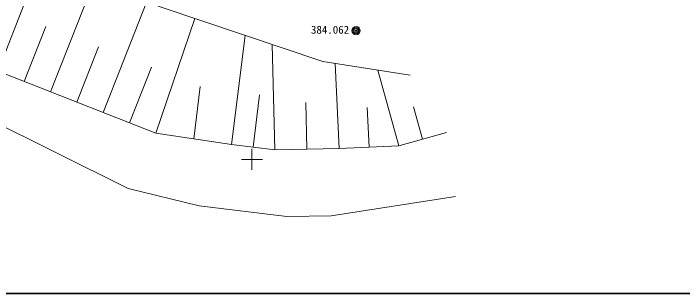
# Model space of a CAD drawing. Units: millimetres, scale not verified. Extents: x -77100 to 77100, y -52400 to 52400.
# Drawn here: x -768 to 39058, y -52400 to -35714 of the extents above; entities that cross this region are included whole.
import ezdxf
from ezdxf.enums import TextEntityAlignment as Align

# ---------------------------------------------------------------- set-up
doc = ezdxf.new("R2010")
doc.units = ezdxf.units.MM
doc.header["$LTSCALE"] = 200
doc.header["$PDMODE"] = 32
doc.header["$PDSIZE"] = 100
for name, color, linetype, lineweight in [('0-0_D-BGD', 7, 'Continuous', 13), ('0-1_D-BGD-HTXT', 251, 'Continuous', 13), ('0-4_D-BMK-SRVR(トンボ)', 3, 'Continuous', 13), ('0-6_D-TTL', 2, 'Continuous', 35)]:
    doc.layers.add(name, color=color, linetype=linetype, lineweight=lineweight)
doc.styles.add('ＭＳ ゴシック', font='')
doc.styles.get('ＭＳ ゴシック').set_extended_font_data('MS Gothic')

msp = doc.modelspace()

# ---------------------------------------------------------------- linework, layer by layer
at = {"layer": '0-0_D-BGD'}
for p, q in [((-1696.3, -39163.7), (877.2, -32605.5)), ((1439.6, -40394.2), (4024.3, -33807.5)), ((4575.6, -41624.8), (7171.5, -35009.5)), ((10023.5, -36010.8), (7711.6, -42855.4)), ((-128.3, -39779), (1161.2, -36492.7)), ((12210.7, -43526.8), (13020.5, -37023.1)), ((3007.6, -41009.5), (4302.8, -37709)), ((14786.8, -43847.6), (14638.9, -37569.8)), ((6143.6, -42240.1), (7449.8, -38911.4)), ((18616, -43757.3), (18388, -38698.6)), ((22174.5, -43597), (20928.1, -39090.6)), ((9961.1, -43191.1), (10349.6, -40071.1)), ((13498.8, -43687.2), (13887.2, -40567.2)), ((16701.4, -43802.4), (16635.7, -41012.3)), ((20395.3, -43677.1), (20289.3, -41326.4)), ((23587.9, -43206), (23052.7, -41270.9))]:
    msp.add_line(p, q, dxfattribs=at)
for points in [[(22842.7, -39386), (17638.3, -38582.9), (8032.8, -35338.5), (-1219.3, -31804.8)], [(7711.6, -42855.4), (-4832.3, -37933.1), (-6549, -37014.8), (-8736.7, -35242.1), (-9957.4, -34182), (-10118.1, -33957.1)], [(-6704.6, -39787.8), (6066, -46133), (10296.1, -47175.5), (15498.5, -47807), (18134.9, -47766.9), (25552, -46609.2)], [(7711.6, -42855.4), (12210.7, -43526.8), (14786.8, -43847.6), (18616, -43757.3), (22174.5, -43597), (25001.3, -42815.1)]]:
    msp.add_lwpolyline(points, dxfattribs=at)
for centre, radius, start, end in [((-91260, 83163.8), 135091.2, 293.26879, 312.83329), ((-91117.1, 83023.9), 135091.2, 293.26879, 312.83329), ((-83102.1, 72253.1), 125060.4, 292.41205, 313.56821), ((-82994.9, 72148.2), 125060.4, 292.41205, 313.56821)]:
    msp.add_arc(centre, radius, start, end, dxfattribs=at)
at = {"layer": '0-1_D-BGD-HTXT', "color": 7}
for radius in [250, 187.5, 125]:
    msp.add_circle((19626.1, -36744.1), radius, dxfattribs=at)
at = {"layer": '0-1_D-BGD-HTXT'}
msp.add_point((19626.1, -36744.1), dxfattribs=at)
at = {"layer": '0-4_D-BMK-SRVR(トンボ)'}
for p, q in [((13432.2, -43785.4), (13432.2, -45035.4)), ((14057.2, -44410.4), (12807.2, -44410.4))]:
    msp.add_line(p, q, dxfattribs=at)
at = {"layer": '0-6_D-TTL'}
msp.add_lwpolyline([(-77100, -52400), (77100, -52400), (77100, 52400), (-77100, 52400)], close=True, dxfattribs=at)

# ---------------------------------------------------------------- texts
at = {"layer": '0-1_D-BGD-HTXT', "color": 7, "style": 'ＭＳ ゴシック'}
msp.add_text('384.062', height=476.3, dxfattribs=at).set_placement((16942.8, -37069), align=Align.BOTTOM_LEFT)

doc.saveas('drawing.dxf')
